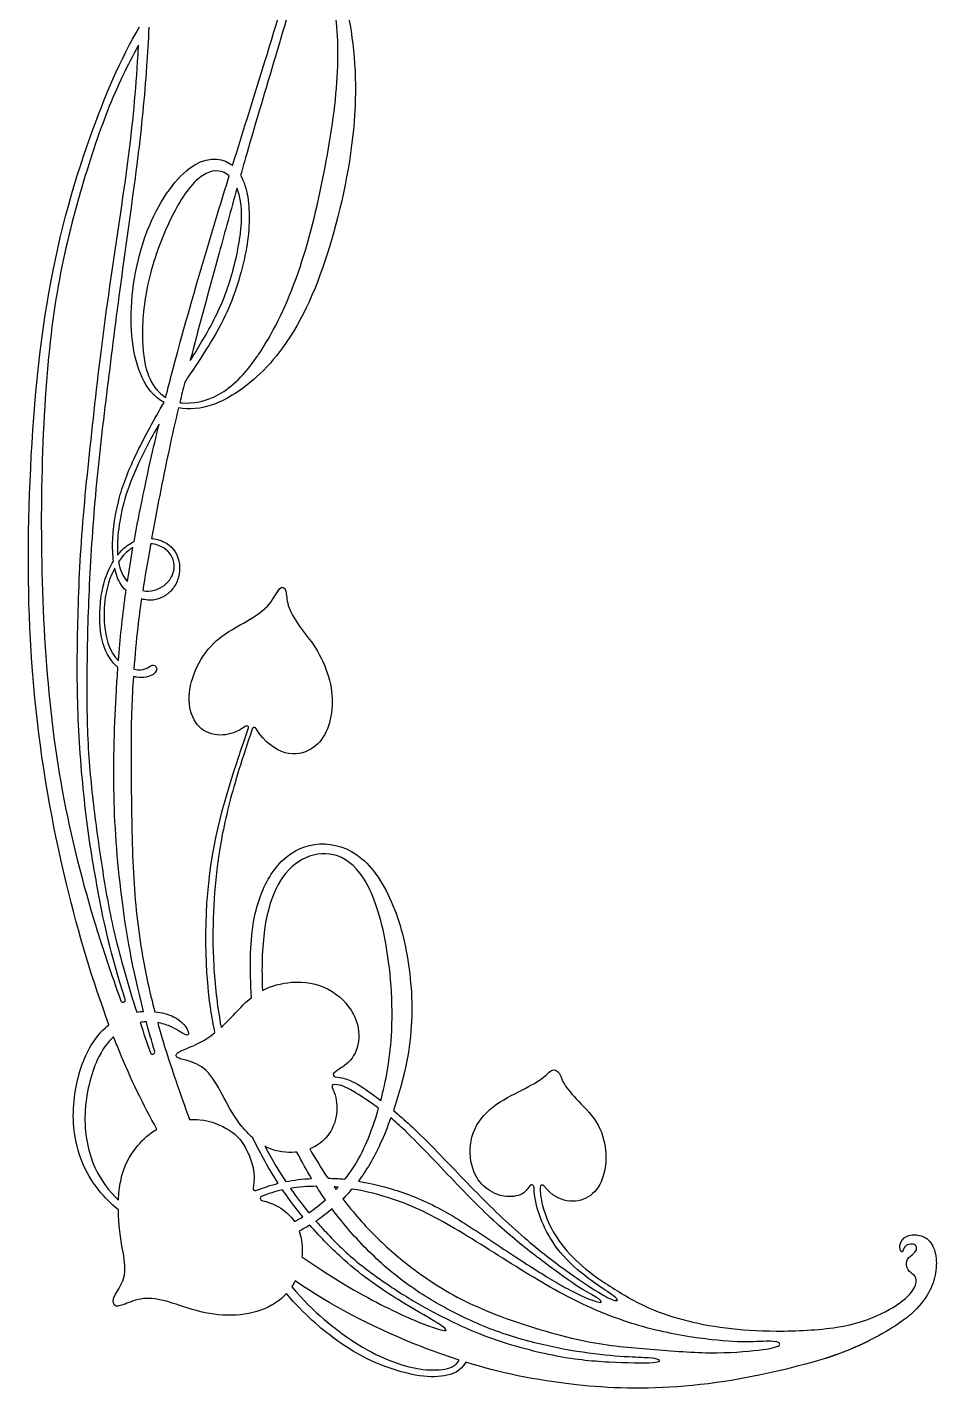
# Model space of a CAD drawing. Header units: millimetres. Extents: x -100 to 100, y -104 to 91.
# Drawn here: x -5.66 to 19.55, y 33.29 to 71.1 of the extents above; entities that cross this region are included whole.
import ezdxf

# ---------------------------------------------------------------- set-up
doc = ezdxf.new("R2010")
doc.units = ezdxf.units.MM
doc.header["$MEASUREMENT"] = 0
doc.layers.add('Layer 03', color=5, linetype='Continuous')

msp = doc.modelspace()

# ---------------------------------------------------------------- linework, layer by layer
at = {"layer": 'Layer 03'}
for centre, radius, start, end in [((0.428, 51.701), 0.0461, 341.7599, 124.5424), ((0.632, 51.65), 0.0536, 32.1147, 161.0056), ((-3.001, 44.148), 0.0614, 200.2255, 17.9451), ((-2.184, 42.705), 0.0609, 199.6074, 16.1867), ((2.881, 42.075), 0.058, 131.8352, 266.9232), ((2.847, 41.746), 0.058, 89.7411, 206.1754), ((8.321, 38.96), 0.0657, 1.2641, 145.9204), ((8.616, 38.964), 0.058, 38.8844, 180.3261), ((0.661, 38.922), 0.058, 168.7416, 291.7595), ((0.857, 38.651), 0.058, 113.4749, 255.8338)]:
    msp.add_arc(centre, radius, start, end, dxfattribs=at)
for points, knots in [([(0.031, 67.274), (0.341, 68.27), (0.989, 70.319), (1.57, 72.283), (1.869, 73.363)], [1630.165179, 1630.165179, 1630.165179, 1630.165179, 1633.491263, 1637.225322, 1637.225322, 1637.225322, 1637.225322]), ([(2.133, 73.452), (2.151, 73.439), (2.709, 73.026), (3.337, 71.671), (3.567, 68.582), (2.796, 64.881), (1.815, 62.607), (0.954, 61.646), (0.698, 61.413)], [7207.763917, 7207.763917, 7207.763917, 7207.763917, 7207.94918, 7213.6484, 7219.347621, 7225.046841, 7230.746062, 7233.009609, 7233.009609, 7233.009609, 7233.009609]), ([(2.069, 73.223), (2.046, 73.144), (1.772, 72.176), (1.225, 70.29), (0.63, 68.319), (0.312, 67.202), (0.256, 67.002)], [720.251007, 720.251007, 720.251007, 720.251007, 720.672688, 725.440144, 730.2076, 731.243934, 731.243934, 731.243934, 731.243934]), ([(0.708, 61.971), (0.723, 61.992), (1.103, 62.546), (1.858, 64.023), (2.574, 66.885), (3.013, 69.684), (2.922, 71.832), (2.512, 72.813), (2.143, 73.162), (2.069, 73.223)], [690.157138, 690.157138, 690.157138, 690.157138, 690.390498, 696.089718, 701.788939, 707.488159, 713.187379, 718.8866, 720.251007, 720.251007, 720.251007, 720.251007]), ([(-3.391, 43.463), (-3.838, 44.659), (-4.716, 47.583), (-5.581, 52.526), (-5.693, 57.695), (-5.258, 63.627), (-4.059, 67.91), (-3.066, 70.236), (-2.544, 71.117)], [6800.31521, 6800.31521, 6800.31521, 6800.31521, 6805.046108, 6810.745328, 6816.444549, 6822.143769, 6827.842989, 6832.47945, 6832.47945, 6832.47945, 6832.47945]), ([(-2.286, 71.104), (-2.304, 70.737), (-2.382, 69.452), (-2.557, 67.631), (-3.032, 64.347), (-3.397, 61.462), (-3.744, 58.634), (-3.943, 55.934), (-4.013, 53.529), (-4.008, 51.316), (-3.822, 49.456), (-3.554, 47.563), (-3.253, 45.911), (-2.844, 44.502), (-2.622, 43.811)], [1659.383421, 1659.383421, 1659.383421, 1659.383421, 1661.501744, 1666.835489, 1672.169234, 1677.502979, 1682.836724, 1688.170469, 1693.504214, 1698.837959, 1704.171704, 1709.505449, 1714.839194, 1720.141101, 1720.141101, 1720.141101, 1720.141101]), ([(-2.571, 70.613), (-2.725, 70.334), (-3.223, 69.363), (-3.795, 67.884), (-4.593, 65.183), (-5.09, 62.381), (-5.307, 58.378), (-5.232, 54.142), (-4.817, 50.161), (-4.009, 46.898), (-3.332, 44.868), (-3.059, 44.127)], [519.309468, 519.309468, 519.309468, 519.309468, 521.687801, 527.387022, 533.086242, 538.785463, 544.484683, 550.183904, 555.883124, 561.582345, 564.955617, 564.955617, 564.955617, 564.955617]), ([(-2.943, 44.167), (-3.363, 45.463), (-3.72, 47.247), (-4.037, 49.138), (-4.274, 51.809), (-4.277, 54.251), (-4.18, 56.97), (-3.852, 60.04), (-3.487, 63.272), (-2.801, 67.587), (-2.641, 69.415), (-2.576, 70.521), (-2.571, 70.613)], [565.477589, 565.477589, 565.477589, 565.477589, 570.329441, 575.663186, 580.996931, 586.330676, 591.664421, 596.998166, 602.33191, 607.665655, 612.9994, 613.475417, 613.475417, 613.475417, 613.475417]), ([(-2.331, 65.46), (-2.031, 66.232), (-1.137, 67.518), (-0.291, 67.506), (0.005, 67.295), (0.031, 67.274)], [1618.297763, 1618.297763, 1618.297763, 1618.297763, 1623.877994, 1629.577215, 1630.165179, 1630.165179, 1630.165179, 1630.165179]), ([(-0.059, 66.985), (-0.229, 67.138), (-0.678, 67.208), (-1.416, 66.432), (-1.92, 65.289), (-2.09, 64.787)], [293.188842, 293.188842, 293.188842, 293.188842, 298.909641, 304.63044, 309.174546, 309.174546, 309.174546, 309.174546]), ([(-1.821, 60.848), (-1.759, 61.094), (-1.36, 62.634), (-0.716, 64.852), (-0.163, 66.647), (-0.059, 66.985)], [286.358426, 286.358426, 286.358426, 286.358426, 287.300649, 292.068105, 293.188842, 293.188842, 293.188842, 293.188842]), ([(0.256, 67.002), (0.352, 66.833), (0.531, 66.247), (0.488, 64.945), (-0.107, 63.025), (-0.835, 61.967), (-1.24, 61.346), (-1.292, 61.266)], [731.243934, 731.243934, 731.243934, 731.243934, 734.362926, 740.062147, 745.761367, 751.460587, 752.288359, 752.288359, 752.288359, 752.288359]), ([(-1.139, 61.873), (-1.029, 62.046), (-0.616, 62.709), (-0.084, 63.755), (0.283, 65.313), (0.308, 66.133), (0.201, 66.54), (0.157, 66.65)], [471.541437, 471.541437, 471.541437, 471.541437, 473.51701, 479.216231, 484.915451, 490.614672, 493.140957, 493.140957, 493.140957, 493.140957]), ([(0.157, 66.65), (-0.011, 66.047), (-0.43, 64.518), (-0.85, 62.988), (-1.112, 61.978), (-1.139, 61.873)], [493.140957, 493.140957, 493.140957, 493.140957, 496.265174, 501.03263, 501.582775, 501.582775, 501.582775, 501.582775]), ([(-1.866, 60.707), (-1.971, 60.767), (-2.512, 61.183), (-2.945, 62.751), (-2.647, 64.635), (-2.337, 65.444), (-2.331, 65.46)], [1605.5311, 1605.5311, 1605.5311, 1605.5311, 1606.780334, 1612.479554, 1618.178774, 1618.297763, 1618.297763, 1618.297763, 1618.297763]), ([(-2.09, 64.787), (-2.134, 64.657), (-2.371, 63.897), (-2.516, 62.664), (-2.396, 61.553), (-2.123, 61.084), (-1.89, 60.891), (-1.821, 60.848)], [266.05856, 266.05856, 266.05856, 266.05856, 267.230816, 272.930036, 278.629257, 284.328477, 286.358426, 286.358426, 286.358426, 286.358426]), ([(-1.43, 60.705), (-1.408, 60.702), (-1.108, 60.663), (-0.349, 60.782), (0.358, 61.468), (0.708, 61.971)], [678.551117, 678.551117, 678.551117, 678.551117, 678.992057, 684.691278, 690.157138, 690.157138, 690.157138, 690.157138]), ([(0.698, 61.413), (0.309, 61.058), (-0.464, 60.563), (-1.171, 60.5), (-1.464, 60.559)], [7233.009609, 7233.009609, 7233.009609, 7233.009609, 7236.445281, 7239.434215, 7239.434215, 7239.434215, 7239.434215]), ([(-2.623, 59.301), (-2.615, 59.317), (-2.408, 59.746), (-2.145, 60.236), (-1.866, 60.707)], [1600.202331, 1600.202331, 1600.202331, 1600.202331, 1600.405122, 1605.5311, 1605.5311, 1605.5311, 1605.5311]), ([(-1.464, 60.559), (-1.556, 60.175), (-1.838, 58.939), (-2.073, 57.692), (-2.209, 56.94)], [7239.434215, 7239.434215, 7239.434215, 7239.434215, 7241.392422, 7245.679398, 7245.679398, 7245.679398, 7245.679398]), ([(-2.696, 56.854), (-2.62, 57.272), (-2.42, 58.289), (-2.173, 59.407), (-2.003, 60.11)], [305.858841, 305.858841, 305.858841, 305.858841, 307.971736, 310.827476, 310.827476, 310.827476, 310.827476]), ([(-2.003, 60.11), (-2.063, 60.006), (-2.259, 59.658), (-2.44, 59.306), (-2.555, 59.059)], [310.827476, 310.827476, 310.827476, 310.827476, 311.835094, 314.208864, 314.208864, 314.208864, 314.208864]), ([(-3.266, 56.313), (-3.285, 56.46), (-3.314, 57.038), (-3.146, 58.095), (-2.834, 58.862), (-2.623, 59.301)], [1586.891189, 1586.891189, 1586.891189, 1586.891189, 1589.006682, 1594.705903, 1600.202331, 1600.202331, 1600.202331, 1600.202331]), ([(-2.555, 59.059), (-2.715, 58.714), (-3.085, 57.782), (-3.178, 56.891), (-3.152, 56.496), (-3.151, 56.477)], [314.208864, 314.208864, 314.208864, 314.208864, 317.534314, 323.233535, 323.528773, 323.528773, 323.528773, 323.528773]), ([(-3.151, 56.477), (-3.059, 56.594), (-2.911, 56.739), (-2.746, 56.831), (-2.696, 56.854)], [323.528773, 323.528773, 323.528773, 323.528773, 326.371093, 327.60983, 327.60983, 327.60983, 327.60983]), ([(-2.236, 56.791), (-2.242, 56.757), (-2.325, 56.292), (-2.397, 55.874), (-2.456, 55.493)], [478.491912, 478.491912, 478.491912, 478.491912, 478.686784, 481.213259, 481.213259, 481.213259, 481.213259]), ([(-1.748, 55.745), (-1.635, 55.877), (-1.502, 56.237), (-1.775, 56.678), (-2.107, 56.78), (-2.236, 56.791)], [464.374419, 464.374419, 464.374419, 464.374419, 469.303948, 475.003168, 478.491912, 478.491912, 478.491912, 478.491912]), ([(-2.209, 56.94), (-2.183, 56.938), (-1.919, 56.904), (-1.456, 56.634), (-1.395, 55.96), (-1.543, 55.66), (-1.605, 55.573)], [7245.679398, 7245.679398, 7245.679398, 7245.679398, 7246.295054, 7251.994274, 7257.693494, 7260.552288, 7260.552288, 7260.552288, 7260.552288]), ([(-2.726, 56.687), (-2.83, 56.627), (-2.966, 56.51), (-3.094, 56.343), (-3.128, 56.292)], [85.802454, 85.802454, 85.802454, 85.802454, 89.062139, 90.327789, 90.327789, 90.327789, 90.327789]), ([(-3.619, 55.245), (-3.582, 55.552), (-3.489, 55.915), (-3.312, 56.24), (-3.266, 56.313)], [1580.098819, 1580.098819, 1580.098819, 1580.098819, 1585.287187, 1586.891189, 1586.891189, 1586.891189, 1586.891189]), ([(-3.233, 56.119), (-3.31, 55.976), (-3.414, 55.719), (-3.476, 55.415), (-3.493, 55.303)], [164.67553, 164.67553, 164.67553, 164.67553, 167.773896, 169.51345, 169.51345, 169.51345, 169.51345]), ([(-2.917, 55.494), (-2.972, 55.545), (-3.111, 55.71), (-3.196, 55.949), (-3.233, 56.119)], [160.56884, 160.56884, 160.56884, 160.56884, 162.05204, 164.67553, 164.67553, 164.67553, 164.67553]), ([(-3.128, 56.292), (-3.086, 56.051), (-3, 55.883), (-2.885, 55.753), (-2.88, 55.748)], [90.327789, 90.327789, 90.327789, 90.327789, 94.700596, 94.889557, 94.889557, 94.889557, 94.889557]), ([(-2.456, 55.493), (-2.427, 55.487), (-2.2, 55.456), (-1.925, 55.56), (-1.766, 55.725), (-1.748, 55.745)], [481.213259, 481.213259, 481.213259, 481.213259, 482.066316, 487.765537, 488.535229, 488.535229, 488.535229, 488.535229]), ([(0.402, 51.739), (0.15, 51.566), (-0.259, 51.433), (-0.873, 51.584), (-1.221, 52.215), (-1.136, 53.081), (-0.669, 53.927), (-0.024, 54.419), (0.954, 54.909), (1.279, 55.476), (1.394, 55.629), (1.538, 55.514), (1.519, 55.121), (1.856, 54.508), (2.345, 53.952), (2.74, 53.109), (2.837, 52.285), (2.667, 51.545), (2.253, 51.046), (1.55, 50.865), (0.932, 51.272), (0.677, 51.678)], [6513.768786, 6513.768786, 6513.768786, 6513.768786, 6515.549295, 6517.590291, 6519.631287, 6521.672283, 6523.71328, 6525.754276, 6527.795272, 6529.836268, 6531.877265, 6533.918261, 6535.959257, 6538.000253, 6540.04125, 6542.082246, 6544.123242, 6546.164238, 6548.205235, 6550.246231, 6552.140669, 6552.140669, 6552.140669, 6552.140669]), ([(-3.143, 53.365), (-3.162, 53.381), (-3.358, 53.567), (-3.652, 54.049), (-3.663, 54.844), (-3.622, 55.215), (-3.619, 55.245)], [1567.596317, 1567.596317, 1567.596317, 1567.596317, 1568.189526, 1573.888747, 1579.587967, 1580.098819, 1580.098819, 1580.098819, 1580.098819]), ([(-3.493, 55.303), (-3.531, 55.048), (-3.551, 54.391), (-3.364, 53.808), (-3.168, 53.586), (-3.129, 53.549)], [169.51345, 169.51345, 169.51345, 169.51345, 173.473117, 179.172337, 180.510661, 180.510661, 180.510661, 180.510661]), ([(-3.129, 53.549), (-3.082, 54.156), (-3.017, 54.785), (-2.925, 55.444), (-2.917, 55.494)], [180.510661, 180.510661, 180.510661, 180.510661, 183.832387, 184.106349, 184.106349, 184.106349, 184.106349]), ([(-2.491, 55.262), (-2.529, 55.003), (-2.611, 54.381), (-2.673, 53.704), (-2.701, 53.314)], [7269.811945, 7269.811945, 7269.811945, 7269.811945, 7271.541173, 7273.963616, 7273.963616, 7273.963616, 7273.963616]), ([(-1.605, 55.573), (-1.667, 55.487), (-1.894, 55.271), (-2.199, 55.197), (-2.461, 55.254), (-2.491, 55.262)], [7260.552288, 7260.552288, 7260.552288, 7260.552288, 7263.392715, 7269.091935, 7269.811945, 7269.811945, 7269.811945, 7269.811945]), ([(-2.431, 43.833), (-2.769, 45.14), (-3.095, 47.177), (-3.309, 49.788), (-3.229, 52.058), (-3.158, 53.16), (-3.143, 53.365)], [1553.453545, 1553.453545, 1553.453545, 1553.453545, 1556.951028, 1561.718484, 1566.48594, 1567.596317, 1567.596317, 1567.596317, 1567.596317]), ([(-2.701, 53.314), (-2.564, 53.282), (-2.349, 53.312), (-2.197, 53.468), (-2.042, 53.376), (-2.091, 53.164), (-2.462, 53.051), (-2.685, 53.104), (-2.715, 53.113)], [7273.963616, 7273.963616, 7273.963616, 7273.963616, 7279.187365, 7284.886586, 7290.585806, 7296.285027, 7301.984247, 7302.863372, 7302.863372, 7302.863372, 7302.863372]), ([(-2.715, 53.113), (-2.735, 52.806), (-2.789, 51.762), (-2.778, 50.378), (-2.751, 47.576), (-2.534, 45.613), (-2.263, 44.358), (-2.124, 43.825)], [6424.264115, 6424.264115, 6424.264115, 6424.264115, 6426.190419, 6430.957875, 6435.725331, 6440.492788, 6443.696693, 6443.696693, 6443.696693, 6443.696693]), ([(-0.455, 43.248), (-0.498, 43.451), (-0.759, 44.897), (-0.766, 48.204), (0.138, 50.674), (0.471, 51.686)], [6501.662804, 6501.662804, 6501.662804, 6501.662804, 6502.638176, 6508.337397, 6513.454038, 6513.454038, 6513.454038, 6513.454038]), ([(0.581, 51.667), (0.289, 50.817), (-0.124, 49.449), (-0.391, 48.022), (-0.519, 46.589), (-0.517, 45.152), (-0.396, 43.982), (-0.288, 43.419), (-0.283, 43.395)], [6552.471168, 6552.471168, 6552.471168, 6552.471168, 6556.307123, 6560.608436, 6564.909748, 6569.211061, 6573.512373, 6573.700918, 6573.700918, 6573.700918, 6573.700918]), ([(0.56, 44.22), (0.534, 44.608), (0.507, 45.849), (0.721, 47.03), (1.372, 48.142), (2.408, 48.607), (3.671, 48.261), (4.608, 46.731), (5.026, 44.775), (5.025, 42.935), (4.654, 41.564), (4.49, 41.085)], [6576.208778, 6576.208778, 6576.208778, 6576.208778, 6578.038641, 6582.339953, 6586.641266, 6590.942578, 6595.243891, 6599.545203, 6603.846516, 6608.147828, 6610.703665, 6610.703665, 6610.703665, 6610.703665]), ([(4.141, 41.362), (4.283, 41.901), (4.556, 43.403), (4.319, 46.019), (3.702, 47.7), (2.847, 48.303), (1.913, 48.123), (1.251, 47.436), (0.866, 46.224), (0.834, 45.003), (0.862, 44.415)], [303.773376, 303.773376, 303.773376, 303.773376, 306.687481, 310.988794, 315.290106, 319.591419, 323.892731, 328.194044, 332.495356, 336.66981, 336.66981, 336.66981, 336.66981]), ([(0.862, 44.415), (1.107, 44.54), (1.734, 44.713), (2.735, 44.552), (3.483, 43.772), (3.583, 42.966), (3.328, 42.418), (2.956, 42.221), (2.842, 42.119)], [336.66981, 336.66981, 336.66981, 336.66981, 338.319266, 340.364649, 342.410032, 344.455415, 346.500798, 348.029417, 348.029417, 348.029417, 348.029417]), ([(-0.283, 43.395), (-0.195, 43.474), (0.081, 43.742), (0.343, 44.05), (0.56, 44.22)], [6573.700918, 6573.700918, 6573.700918, 6573.700918, 6574.501814, 6576.208778, 6576.208778, 6576.208778, 6576.208778]), ([(-2.622, 43.811), (-2.62, 43.812), (-2.557, 43.823), (-2.493, 43.83), (-2.431, 43.833)], [1552.7163075, 1552.7163075, 1552.7163075, 1552.7163075, 1552.7429612, 1553.4535451, 1553.4535451, 1553.4535451, 1553.4535451]), ([(-2.355, 43.543), (-2.361, 43.543), (-2.419, 43.54), (-2.477, 43.533), (-2.529, 43.524)], [27.601874, 27.601874, 27.601874, 27.601874, 27.711593, 28.655787, 28.655787, 28.655787, 28.655787]), ([(-2.124, 43.825), (-1.925, 43.804), (-1.409, 43.659), (-1.115, 43.189), (-1.251, 43.138), (-1.592, 43.4), (-1.922, 43.5), (-2.042, 43.521)], [6443.696693, 6443.696693, 6443.696693, 6443.696693, 6446.089745, 6450.391058, 6454.69237, 6458.993683, 6461.27366, 6461.27366, 6461.27366, 6461.27366]), ([(-2.042, 43.521), (-1.997, 43.358), (-1.71, 42.366), (-1.313, 41.244), (-1.156, 40.837)], [6461.27366, 6461.27366, 6461.27366, 6461.27366, 6462.2337, 6467.001156, 6467.001156, 6467.001156, 6467.001156]), ([(-3.132, 38.333), (-3.336, 38.502), (-3.997, 39.164), (-4.493, 40.527), (-4.279, 42.194), (-3.829, 43.072), (-3.466, 43.404), (-3.391, 43.463)], [6784.696315, 6784.696315, 6784.696315, 6784.696315, 6786.357495, 6790.658807, 6794.96012, 6799.261432, 6800.31521, 6800.31521, 6800.31521, 6800.31521]), ([(-3.265, 43.132), (-3.428, 42.979), (-3.799, 42.486), (-4.169, 40.999), (-3.908, 39.537), (-3.388, 38.848), (-3.128, 38.602)], [367.186363, 367.186363, 367.186363, 367.186363, 370.298444, 374.599757, 378.901069, 382.167845, 382.167845, 382.167845, 382.167845]), ([(-2.061, 40.57), (-2.441, 41.234), (-2.842, 42.071), (-3.214, 43.002), (-3.265, 43.132)], [363.374528, 363.374528, 363.374528, 363.374528, 366.658591, 367.186363, 367.186363, 367.186363, 367.186363]), ([(0.591, 40.333), (0.483, 40.427), (0.154, 40.768), (-0.21, 41.441), (-0.606, 42.213), (-1.186, 42.486), (-1.521, 42.526), (-1.572, 42.668), (-1.277, 42.791), (-0.828, 42.967), (-0.533, 43.185), (-0.455, 43.248)], [6485.706211, 6485.706211, 6485.706211, 6485.706211, 6486.625513, 6488.670896, 6490.716279, 6492.761662, 6494.807045, 6496.852428, 6498.897811, 6500.943193, 6501.662804, 6501.662804, 6501.662804, 6501.662804]), ([(2.878, 42.017), (3.047, 42.008), (3.389, 41.894), (3.678, 41.708), (4.057, 41.426), (4.141, 41.362)], [348.404278, 348.404278, 348.404278, 348.404278, 350.060521, 352.827772, 353.545416, 353.545416, 353.545416, 353.545416]), ([(8.267, 38.997), (8.198, 38.895), (8.046, 38.72), (7.55, 38.659), (7.037, 38.897), (6.632, 39.41), (6.565, 40.378), (7.103, 41.174), (7.992, 41.617), (8.671, 41.975), (8.902, 42.28), (9.114, 42.132), (9.152, 41.892), (9.503, 41.44), (10.184, 40.798), (10.424, 39.979), (10.332, 39.131), (9.921, 38.631), (9.346, 38.508), (8.89, 38.717), (8.661, 39.001)], [6644.632416, 6644.632416, 6644.632416, 6644.632416, 6645.875299, 6647.790285, 6649.705271, 6651.620256, 6653.535242, 6655.450228, 6657.365213, 6659.280199, 6661.195184, 6663.11017, 6665.025156, 6666.940141, 6668.855127, 6670.770112, 6672.685098, 6674.600084, 6676.515069, 6678.19049, 6678.19049, 6678.19049, 6678.19049]), ([(2.795, 41.72), (2.878, 41.552), (2.983, 41.105), (2.79, 40.473), (2.463, 40.157), (2.233, 40.044), (2.172, 40.02)], [444.536816, 444.536816, 444.536816, 444.536816, 446.295328, 448.34071, 450.386093, 451.071249, 451.071249, 451.071249, 451.071249]), ([(4.081, 41.147), (3.986, 41.217), (3.624, 41.469), (3.219, 41.732), (2.973, 41.803), (2.847, 41.804)], [462.13393, 462.13393, 462.13393, 462.13393, 463.141855, 466.30966, 468.232023, 468.232023, 468.232023, 468.232023]), ([(-1.156, 40.837), (-1.061, 40.842), (-0.644, 40.832), (0.01, 40.562), (0.441, 40.081), (0.685, 39.338), (0.604, 38.934)], [6467.001156, 6467.001156, 6467.001156, 6467.001156, 6467.67042, 6469.969841, 6472.269261, 6474.382587, 6474.382587, 6474.382587, 6474.382587]), ([(3.148, 39.183), (3.469, 39.588), (3.769, 40.163), (4.03, 40.969), (4.081, 41.147)], [457.400798, 457.400798, 457.400798, 457.400798, 461.139874, 462.13393, 462.13393, 462.13393, 462.13393]), ([(3.519, 39.128), (3.744, 39.089), (4.403, 38.952), (5.661, 38.488), (6.955, 37.638), (8.311, 36.74), (9.352, 36.1), (10.091, 35.78), (10.305, 35.741), (10.174, 35.896), (9.702, 36.12), (8.699, 36.848), (7.58, 37.712), (6.337, 38.93), (5.056, 40.321), (4.538, 40.781), (4.419, 40.882)], [214.730816, 214.730816, 214.730816, 214.730816, 217.264823, 220.432628, 223.600432, 226.768237, 229.936042, 233.103846, 236.271651, 239.439455, 242.60726, 245.775064, 248.942869, 252.110674, 255.278478, 256.342821, 256.342821, 256.342821, 256.342821]), ([(4.419, 40.882), (4.327, 40.628), (4.042, 39.931), (3.738, 39.419), (3.519, 39.128)], [256.342821, 256.342821, 256.342821, 256.342821, 257.723087, 260.335559, 260.335559, 260.335559, 260.335559]), ([(4.49, 41.085), (4.64, 40.962), (5.189, 40.491), (6.151, 39.471), (7.637, 37.943), (8.93, 36.883), (9.986, 36.155), (10.548, 35.821), (10.74, 35.801), (10.649, 35.923), (10.091, 36.277), (9.401, 36.803), (8.853, 37.465), (8.551, 38.089), (8.394, 38.658), (8.387, 38.962)], [6610.703665, 6610.703665, 6610.703665, 6610.703665, 6611.827673, 6614.594924, 6617.362174, 6620.129425, 6622.896676, 6625.663927, 6628.431178, 6631.198428, 6633.965679, 6636.73293, 6639.500181, 6642.267431, 6644.177964, 6644.177964, 6644.177964, 6644.177964]), ([(-3.128, 38.602), (-3.12, 38.785), (-3.054, 39.413), (-2.688, 40.083), (-2.264, 40.451), (-2.061, 40.57)], [358.446364, 358.446364, 358.446364, 358.446364, 359.379075, 361.678496, 363.374528, 363.374528, 363.374528, 363.374528]), ([(1.815, 39.934), (1.799, 39.932), (1.558, 39.909), (1.246, 39.936), (0.958, 40.08), (0.932, 40.094)], [124.428216, 124.428216, 124.428216, 124.428216, 124.574914, 126.620297, 126.824395, 126.824395, 126.824395, 126.824395]), ([(2.679, 39.208), (2.752, 39.207), (2.895, 39.202), (3.045, 39.194), (3.148, 39.183)], [453.201364, 453.201364, 453.201364, 453.201364, 455.393457, 457.400798, 457.400798, 457.400798, 457.400798]), ([(8.558, 38.964), (8.559, 38.674), (8.674, 38.245), (8.914, 37.66), (9.515, 36.909), (10.304, 36.316), (11.442, 35.628), (12.483, 35.275), (13.675, 35.035), (15.021, 34.946), (16.899, 35.028), (18.065, 35.43), (18.842, 35.956), (19.019, 36.368), (18.939, 36.527), (18.731, 36.646), (18.671, 36.933), (18.874, 37.097), (19.013, 37.224), (18.969, 37.376), (18.823, 37.395), (18.645, 37.341), (18.608, 37.15), (18.557, 37.169), (18.5, 37.327), (18.613, 37.581), (18.93, 37.677), (19.305, 37.569), (19.533, 37.202), (19.553, 36.657), (19.397, 36.108), (19.004, 35.541), (18.38, 35.072), (17.696, 34.718)], [6678.582982, 6678.582982, 6678.582982, 6678.582982, 6679.866177, 6681.629569, 6683.392961, 6685.156352, 6686.919744, 6688.683136, 6690.446528, 6692.209919, 6693.973311, 6695.736703, 6697.500095, 6699.263486, 6701.026878, 6702.79027, 6704.553662, 6706.317053, 6708.080445, 6709.843837, 6711.607229, 6713.37062, 6715.134012, 6716.897404, 6718.660796, 6720.424187, 6722.187579, 6723.950971, 6725.714363, 6727.477754, 6729.241146, 6731.004538, 6732.76793, 6732.76793, 6732.76793, 6732.76793]), ([(0.843, 38.594), (1.008, 38.553), (1.352, 38.426), (1.632, 38.188), (1.747, 38.007)], [445.608875, 445.608875, 445.608875, 445.608875, 447.343866, 449.447549, 449.447549, 449.447549, 449.447549]), ([(1.979, 38.142), (1.839, 38.312), (1.648, 38.559), (1.47, 38.812), (1.419, 38.888)], [450.062709, 450.062709, 450.062709, 450.062709, 451.651337, 452.317365, 452.317365, 452.317365, 452.317365]), ([(1.636, 38.928), (1.664, 38.888), (1.83, 38.654), (2.003, 38.43), (2.148, 38.253)], [431.155497, 431.155497, 431.155497, 431.155497, 431.583835, 433.695374, 433.695374, 433.695374, 433.695374]), ([(3.091, 38.637), (3.382, 38.255), (3.837, 37.731), (4.386, 37.231), (4.563, 37.081)], [519.721775, 519.721775, 519.721775, 519.721775, 523.02208, 524.5083, 524.5083, 524.5083, 524.5083]), ([(4.563, 37.081), (4.898, 36.796), (5.803, 36.119), (7.318, 35.368), (9.837, 34.62), (11.485, 34.481), (13.317, 34.329), (14.756, 34.444), (15.308, 34.572), (15.095, 34.727), (14.416, 34.656), (13.415, 34.703), (11.801, 34.942), (9.956, 35.548), (8.184, 36.547), (6.099, 37.919), (4.759, 38.584), (3.74, 38.848), (3.344, 38.91)], [524.5083, 524.5083, 524.5083, 524.5083, 527.323392, 531.624705, 535.926017, 540.22733, 544.528642, 548.829954, 553.131267, 557.432579, 561.733892, 566.035204, 570.336517, 574.637829, 578.939141, 583.240454, 587.541766, 590.075821, 590.075821, 590.075821, 590.075821]), ([(1.527, 36.012), (1.408, 35.882), (1.037, 35.594), (0.27, 35.375), (-0.734, 35.436), (-1.676, 35.782), (-2.393, 35.94), (-2.928, 35.727), (-3.248, 35.611), (-3.319, 35.877), (-2.991, 36.295), (-2.903, 36.793), (-3.091, 37.532), (-3.13, 38.153), (-3.132, 38.333)], [6759.403735, 6759.403735, 6759.403735, 6759.403735, 6760.788203, 6763.087623, 6765.387044, 6767.686464, 6769.985884, 6772.285305, 6774.584725, 6776.884145, 6779.183566, 6781.482986, 6783.782407, 6784.696315, 6784.696315, 6784.696315, 6784.696315]), ([(2.345, 38.019), (2.432, 37.92), (2.818, 37.489), (3.493, 36.838), (4.696, 36.002), (5.638, 35.468), (6.995, 34.796), (8.981, 34.243), (10.458, 34.099), (11.93, 34.082), (11.862, 34.188), (11.628, 34.237), (10.987, 34.246), (9.754, 34.361), (8.411, 34.623), (7.005, 35.054), (5.477, 35.833), (4.304, 36.669), (3.379, 37.608), (2.924, 38.179), (2.79, 38.358)], [459.142461, 459.142461, 459.142461, 459.142461, 460.38355, 464.684863, 468.986175, 473.287487, 477.5888, 481.890112, 486.191425, 490.492737, 494.79405, 499.095362, 503.396674, 507.697987, 511.999299, 516.300612, 520.601924, 524.903237, 529.204549, 531.132355, 531.132355, 531.132355, 531.132355]), ([(1.957, 37.033), (2.031, 36.981), (3.009, 36.304), (4.517, 35.487), (5.705, 35.013), (6.056, 34.947), (5.769, 35.184), (4.706, 35.765), (3.347, 36.681), (2.48, 37.558), (2.175, 37.91)], [785.955059, 785.955059, 785.955059, 785.955059, 786.414851, 792.114072, 797.813292, 803.512512, 809.211733, 814.910953, 820.610174, 823.988267, 823.988267, 823.988267, 823.988267]), ([(1.875, 37.743), (1.934, 37.576), (1.975, 37.339), (1.962, 37.083), (1.957, 37.033)], [783.997632, 783.997632, 783.997632, 783.997632, 785.577049, 785.955059, 785.955059, 785.955059, 785.955059]), ([(1.769, 36.364), (1.758, 36.342), (1.728, 36.285), (1.695, 36.231), (1.673, 36.199)], [720.1173013, 720.1173013, 720.1173013, 720.1173013, 720.3055175, 720.6029409, 720.6029409, 720.6029409, 720.6029409]), ([(6.313, 34.168), (5.879, 34.307), (4.228, 34.916), (2.749, 35.685), (1.769, 36.364)], [713.097918, 713.097918, 713.097918, 713.097918, 714.86228, 720.117301, 720.117301, 720.117301, 720.117301]), ([(6.497, 34.11), (6.34, 33.849), (5.917, 33.692), (5.166, 33.698), (3.983, 34.054), (2.936, 34.653), (2.012, 35.439), (1.527, 36.012)], [6743.153792, 6743.153792, 6743.153792, 6743.153792, 6746.40378, 6749.653769, 6752.903758, 6756.153747, 6759.403735, 6759.403735, 6759.403735, 6759.403735]), ([(1.673, 36.199), (2.288, 35.477), (3.489, 34.561), (4.33, 34.164), (5.119, 33.905), (5.888, 33.872), (6.211, 33.995), (6.313, 34.168)], [697.838527, 697.838527, 697.838527, 697.838527, 700.890405, 703.942283, 706.994162, 710.04604, 713.097918, 713.097918, 713.097918, 713.097918]), ([(16.452, 34.214), (13.496, 33.333), (9.961, 33.268), (7.413, 33.828), (6.497, 34.11)], [6733.76793, 6733.76793, 6733.76793, 6733.76793, 6739.46715, 6743.153792, 6743.153792, 6743.153792, 6743.153792])]:
    msp.add_open_spline(points, degree=3, knots=knots, dxfattribs=at)
for points, degree in [([(-1.292, 61.266), (-1.338, 61.08), (-1.384, 60.893), (-1.43, 60.705)], 3), ([(-2.88, 55.748), (-2.834, 56.053), (-2.783, 56.366), (-2.726, 56.687)], 3), ([(-2.529, 43.524), (-2.434, 43.238), (-2.338, 42.956), (-2.241, 42.685)], 3), ([(-2.125, 42.722), (-2.21, 43.014), (-2.286, 43.287), (-2.355, 43.543)], 3), ([(1.298, 39.069), (1.044, 39.461), (0.815, 39.874), (0.591, 40.333)], 3), ([(0.932, 40.094), (1.123, 39.729), (1.312, 39.411), (1.507, 39.116)], 3), ([(2.222, 39.202), (2.085, 39.429), (1.953, 39.665), (1.815, 39.934)], 3), ([(2.172, 40.02), (2.333, 39.738), (2.502, 39.468), (2.679, 39.208)], 3), ([(0.682, 38.868), (0.891, 38.951), (1.093, 39.018), (1.298, 39.069)], 3), ([(1.507, 39.116), (1.735, 39.162), (1.97, 39.19), (2.222, 39.202)], 3), ([(2.357, 38.986), (2.115, 38.984), (1.872, 38.966), (1.636, 38.928)], 3), ([(2.606, 38.612), (2.52, 38.736), (2.437, 38.86), (2.357, 38.986)], 3), ([(2.958, 38.959), (2.92, 38.963), (2.883, 38.966), (2.846, 38.969)], 3), ([(2.846, 38.969), (2.863, 38.945), (2.881, 38.92), (2.898, 38.896)], 3), ([(2.898, 38.896), (2.918, 38.917), (2.938, 38.938), (2.958, 38.959)], 3), ([(1.419, 38.888), (1.214, 38.844), (1.017, 38.783), (0.834, 38.704)], 3), ([(2.148, 38.253), (2.309, 38.363), (2.462, 38.484), (2.606, 38.612)], 3), ([(3.344, 38.91), (3.263, 38.815), (3.179, 38.724), (3.091, 38.637)], 3), ([(2.79, 38.358), (2.649, 38.237), (2.5, 38.123), (2.345, 38.019)], 3), ([(1.747, 38.007), (1.825, 38.049), (1.903, 38.094), (1.979, 38.142)], 3), ([(2.175, 37.91), (2.077, 37.85), (1.977, 37.794), (1.875, 37.743)], 3), ([(17.696, 34.718), (17.503, 34.619), (17.308, 34.523), (16.867, 34.341), (16.66, 34.276), (16.452, 34.214)], 5)]:
    msp.add_open_spline(points, degree=degree, dxfattribs=at)

doc.saveas('drawing.dxf')
